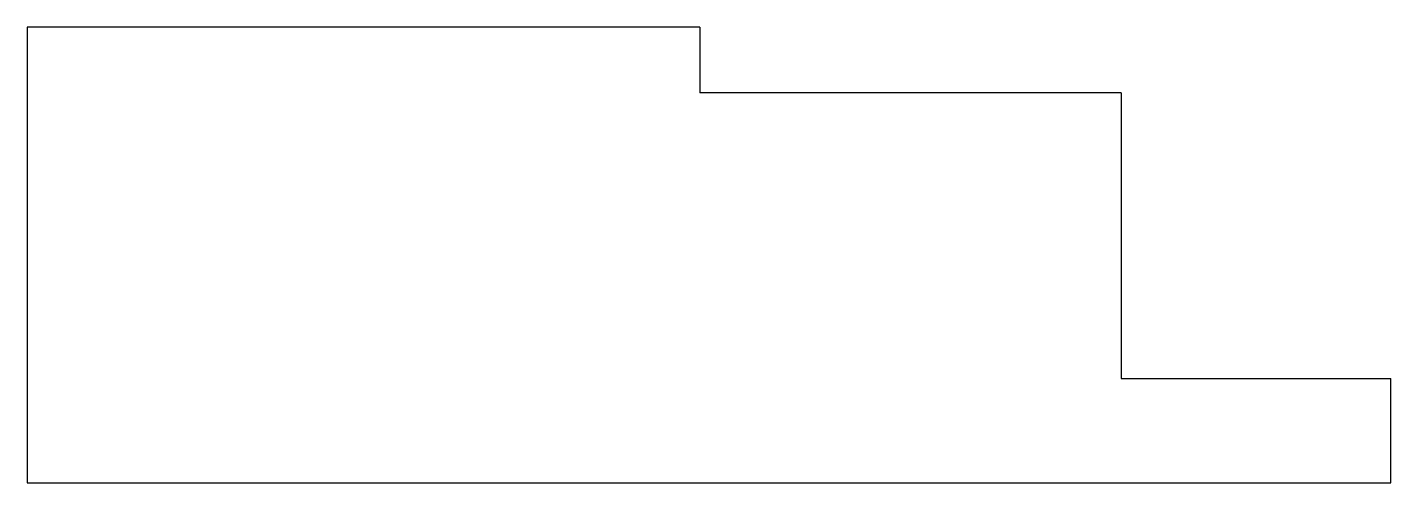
# Model space of a CAD drawing. Header units: millimetres. Extents: x -6020 to 0, y 0 to 2010.
import ezdxf

# ---------------------------------------------------------------- set-up
doc = ezdxf.new("R2010")
doc.units = ezdxf.units.MM

msp = doc.modelspace()

# ---------------------------------------------------------------- linework, layer by layer
at = {"color": 7, "linetype": 'Continuous', "lineweight": 25}
for p, q in [((-3050, 2010), (-6020, 2010)), ((-6020, 2010), (-6020, 0)), ((-3050, 2010), (-3050, 1720)), ((-1190, 1720), (-3050, 1720)), ((-1190, 1720), (-1190, 460)), ((-1190, 460), (0, 460)), ((0, 0), (0, 460)), ((-6020, 0), (0, 0))]:
    msp.add_line(p, q, dxfattribs=at)

doc.saveas('drawing.dxf')
